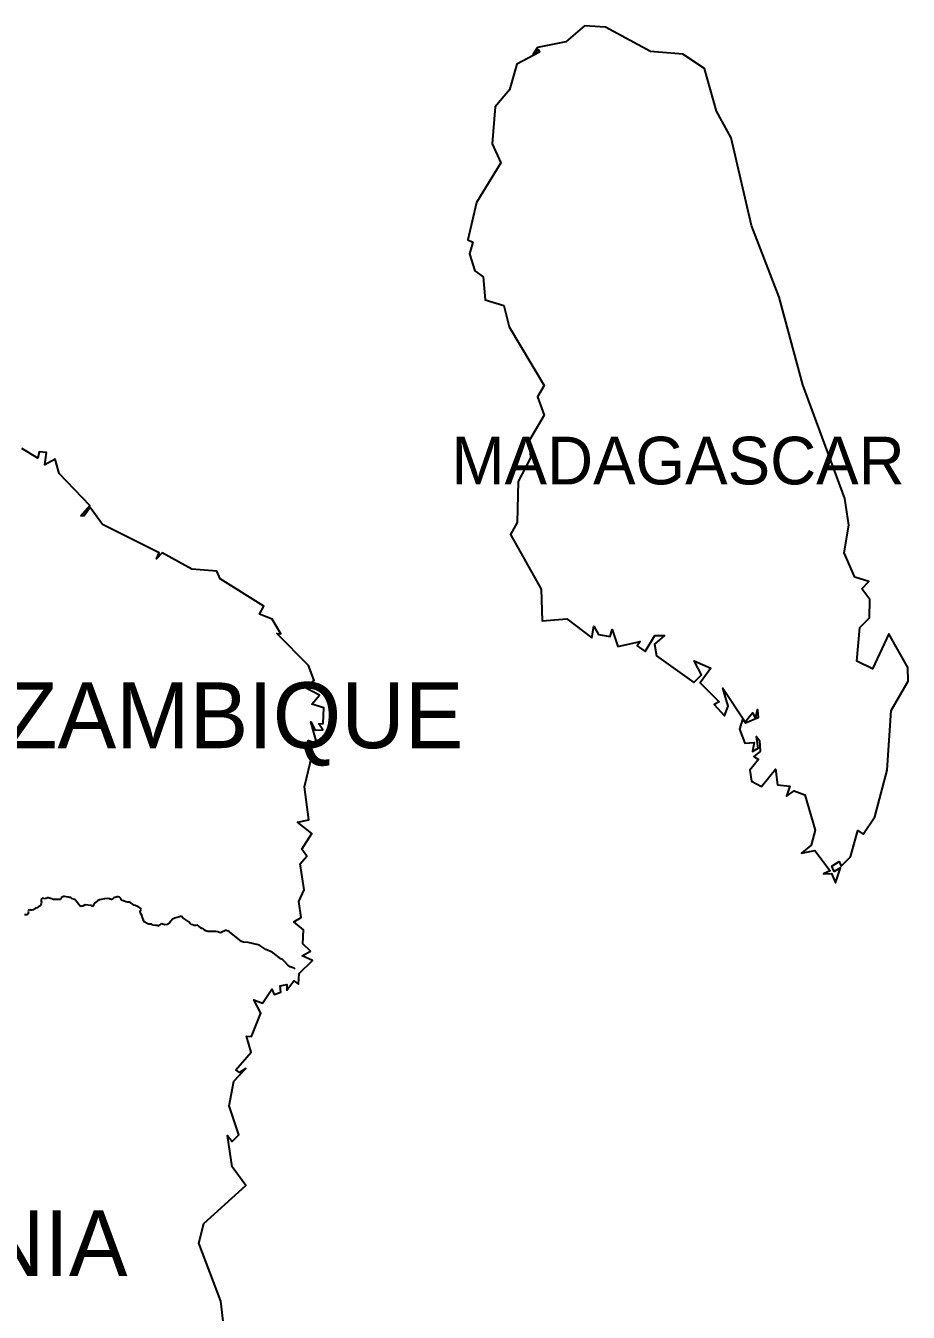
# Model space of a CAD drawing. Header units: metres. Extents: x 0 to 1325, y -1 to 773.
# Drawn here: x 794.7 to 848.3, y 404.5 to 482.7 of the extents above; entities that cross this region are included whole.
import ezdxf
from ezdxf.enums import TextEntityAlignment as Align

# ---------------------------------------------------------------- set-up
doc = ezdxf.new("R2010")
doc.units = ezdxf.units.M

msp = doc.modelspace()

# ---------------------------------------------------------------- linework, layer by layer
at = {"layer": 'CUT'}
msp.add_lwpolyline([(826.21, 460.828), (825.81, 460.138), (826.21, 459.028), (825.31, 457.518), (825.39, 456.428), (824.63, 454.998), (824.58, 452.498), (824.16, 451.768), (826.03, 448.448), (826.08, 446.538), (827.59, 446.648), (829.11, 445.508), (829.22, 446.218), (829.52, 445.698), (830.22, 445.588), (830.35, 445.998), (830.68, 444.978), (832.05, 445.278), (831.86, 445.018), (832.34, 444.678), (832.94, 445.648), (833.53, 445.638), (832.91, 445.108), (833.03, 444.408), (835.3, 442.778), (835.76, 443.248), (835.33, 444.098), (836.34, 443.658), (835.69, 442.758), (836.85, 441.618), (836.53, 441.458), (837.17, 440.758), (837.39, 441.348), (837.06, 442.438), (838.42, 440.398), (838.87, 440.938), (839.05, 440.608), (839.17, 441.138), (839.21, 440.638), (838.44, 440.318), (838.26, 440.528), (838.07, 439.958), (838.4, 439.108), (838.96, 439.148), (838.87, 438.598), (839.22, 438.798), (839.1, 439.498), (839.29, 439.258), (839.34, 438.588), (838.95, 438.288), (839.23, 438.098), (838.71, 437.468), (838.81, 436.788), (839.42, 436.468), (840.27, 437.518), (840.39, 436.568), (841.13, 436.478), (840.94, 435.878), (841.39, 436.198), (842.04, 435.968), (842.68, 433.818), (842.43, 432.898), (841.85, 432.418), (842.65, 432.578), (843.59, 431.338), (843.19, 431.158), (843.67, 431.188), (843.91, 430.618), (844.22, 431.528), (843.82, 431.308), (843.69, 431.618), (844.13, 431.908), (844.25, 431.618), (844.83, 432.198), (845.26, 433.798), (845.59, 433.568), (846.3, 434.618), (847.05, 437.458), (847.3, 441.088), (848.33, 442.858), (848.31, 443.698), (847.15, 445.738), (846.16, 443.618), (845.2, 444.078), (845.39, 446.128), (845.98, 446.708), (845.99, 447.838), (845.51, 448.478), (845.94, 448.928), (845.09, 449.188), (844.43, 450.658), (844.72, 452.338), (844.47, 453.958), (841.93, 460.868), (840.48, 466.198), (838.8, 470.548), (837.58, 475.878), (836.68, 477.498), (835.95, 480.098), (834.64, 480.958), (832.68, 481.128), (829.94, 482.608), (828.66, 482.688), (827.52, 481.708), (825.8, 481.358), (825.54, 480.958), (825.86, 481.218), (825.93, 481.088), (824.55, 480.348), (824.11, 478.798), (823.24, 477.758), (823.06, 475.518), (823.57, 474.358), (822.09, 471.948), (821.58, 469.678), (821.87, 469.538), (821.67, 468.828), (822, 467.798), (822.5, 467.428), (822.63, 466.028), (823.76, 465.698), (824.08, 464.388), (826.21, 460.828)], close=True, dxfattribs=at)
msp.add_lwpolyline([(806.74, 403.638), (806.57, 405.188), (805.23, 408.728), (805.54, 409.908), (808.08, 412.218), (807.25, 413.358), (806.97, 415.268), (807.25, 414.908), (807.67, 415.298), (807.07, 417.068), (807.35, 418.568), (808.08, 419.338), (807.7, 419.098), (807.47, 419.248), (808.41, 420.328), (808.13, 421.288), (808.44, 421.278), (808.99, 422.688), (808.58, 423.498), (809.09, 423.308), (809.67, 424.158), (809.8, 423.838), (810.21, 423.968), (810.17, 424.348), (810.58, 424.438), (810.58, 424.088), (811.01, 424.668), (811.29, 424.458), (811.33, 425.108), (812.13, 425.898), (811.51, 426.178), (812.01, 426.468), (811.55, 426.898), (811.59, 427.758), (811.01, 428.238), (811.44, 428.498), (811.3, 429.488), (811.64, 430.188), (811.38, 431.778), (811.79, 432.238), (811.48, 432.658), (812.1, 433.608), (811.23, 434.308), (811.91, 434.438), (811.66, 436.438), (812.12, 438.388), (811.7, 438.888), (811.9, 439.258), (812.4, 439.098), (812.04, 440.398), (812.3, 439.898), (812.77, 439.908), (812.52, 440.278), (812.79, 440.298), (812.82, 441.248), (812.09, 441.478), (812.57, 442.018), (811.68, 442.488), (812.23, 442.908), (811.89, 443.828), (809.96, 445.758), (810.22, 445.748), (809.69, 446.638), (808.92, 446.938), (809.19, 447.418), (806.52, 449.078), (806.32, 449.548), (804.8, 449.678), (803, 450.668), (802.66, 450.298), (802.83, 450.668), (799.38, 452.378), (798.62, 453.418), (798.27, 452.918), (798.07, 452.908), (798.6, 453.548), (796.74, 455.488), (796.5, 456.358), (795.88, 456.018), (795.98, 456.768), (795.54, 456.798), (795.46, 456.418), (794.47, 456.998)], dxfattribs=at)
at = {"layer": 'SCORE'}
for points in [[(795.48, 429.138), (795.45, 429.108)], [(795.5, 429.158), (795.48, 429.138)], [(795.53, 429.178), (795.5, 429.158)], [(795.56, 429.188), (795.53, 429.178)], [(795.62, 429.218), (795.56, 429.188)], [(795.64, 429.288), (795.62, 429.218)], [(795.65, 429.368), (795.64, 429.288)], [(795.66, 429.578), (795.65, 429.498)], [(795.65, 429.498), (795.67, 429.448)], [(795.67, 429.448), (795.65, 429.368)], [(795.69, 429.648), (795.66, 429.578)], [(795.73, 429.678), (795.69, 429.648)], [(795.89, 429.648), (795.73, 429.678)], [(795.93, 429.658), (795.89, 429.648)], [(795.99, 429.688), (795.93, 429.658)], [(796.03, 429.698), (795.99, 429.688)], [(796.08, 429.698), (796.03, 429.698)], [(796.21, 429.658), (796.08, 429.698)], [(796.33, 429.638), (796.21, 429.658)], [(796.35, 429.628), (796.33, 429.638)], [(796.37, 429.608), (796.35, 429.628)], [(796.39, 429.598), (796.37, 429.608)], [(796.82, 429.598), (796.39, 429.598)], [(796.85, 429.618), (796.82, 429.598)], [(796.87, 429.708), (796.85, 429.618)], [(796.9, 429.728), (796.87, 429.708)], [(796.92, 429.738), (796.9, 429.728)], [(797.01, 429.778), (796.92, 429.738)], [(797.07, 429.788), (797.01, 429.778)], [(797.3, 429.748), (797.07, 429.788)], [(797.36, 429.728), (797.3, 429.748)], [(797.46, 429.718), (797.36, 429.728)], [(797.48, 429.698), (797.46, 429.718)], [(797.5, 429.678), (797.48, 429.698)], [(797.54, 429.648), (797.5, 429.678)], [(797.67, 429.598), (797.54, 429.648)], [(797.72, 429.578), (797.67, 429.598)], [(797.75, 429.548), (797.72, 429.578)], [(797.85, 429.398), (797.75, 429.548)], [(798.02, 429.198), (797.85, 429.398)], [(798.08, 429.178), (798.02, 429.198)], [(798.12, 429.198), (798.08, 429.178)], [(798.19, 429.198), (798.12, 429.198)], [(798.28, 429.258), (798.19, 429.198)], [(798.33, 429.268), (798.28, 429.258)], [(798.67, 429.238), (798.33, 429.268)], [(798.71, 429.228), (798.67, 429.238)], [(798.74, 429.198), (798.71, 429.228)], [(798.8, 429.168), (798.74, 429.198)], [(798.84, 429.278), (798.8, 429.168)], [(798.94, 429.408), (798.84, 429.278)], [(799.07, 429.518), (798.94, 429.408)], [(799.2, 429.578), (799.07, 429.518)], [(799.51, 429.648), (799.2, 429.578)], [(799.68, 429.668), (799.51, 429.648)], [(799.81, 429.648), (799.68, 429.668)], [(799.84, 429.628), (799.81, 429.648)], [(799.87, 429.618), (799.84, 429.628)], [(799.9, 429.598), (799.87, 429.618)], [(799.93, 429.598), (799.9, 429.598)], [(799.98, 429.618), (799.93, 429.598)], [(800.04, 429.688), (799.98, 429.618)], [(800.07, 429.698), (800.04, 429.688)], [(800.26, 429.758), (800.07, 429.698)], [(800.34, 429.758), (800.26, 429.758)], [(800.41, 429.738), (800.34, 429.758)], [(800.43, 429.728), (800.41, 429.738)], [(800.46, 429.698), (800.43, 429.728)], [(800.49, 429.668), (800.46, 429.698)], [(800.51, 429.618), (800.49, 429.668)], [(800.53, 429.568), (800.51, 429.618)], [(800.58, 429.548), (800.53, 429.568)], [(800.66, 429.528), (800.58, 429.548)], [(800.79, 429.458), (800.66, 429.528)], [(800.87, 429.448), (800.79, 429.458)], [(800.99, 429.448), (800.87, 429.448)], [(801.06, 429.428), (800.99, 429.448)], [(801.13, 429.388), (801.06, 429.428)], [(801.3, 429.258), (801.13, 429.388)], [(801.56, 429.148), (801.3, 429.258)], [(801.64, 429.088), (801.56, 429.148)], [(794.78, 428.678), (794.64, 428.678)], [(794.83, 428.698), (794.78, 428.678)], [(794.89, 428.778), (794.83, 428.698)], [(794.89, 428.928), (794.86, 428.858)], [(794.86, 428.858), (794.89, 428.778)], [(794.96, 428.968), (794.89, 428.928)], [(795.03, 428.948), (794.96, 428.968)], [(795.08, 428.948), (795.03, 428.948)], [(795.16, 428.978), (795.08, 428.948)], [(795.29, 429.058), (795.16, 428.978)], [(795.33, 429.078), (795.29, 429.058)], [(795.41, 429.098), (795.33, 429.078)], [(795.45, 429.108), (795.41, 429.098)], [(801.69, 429.048), (801.64, 429.088)], [(801.67, 428.858), (801.69, 428.908)], [(801.69, 428.778), (801.67, 428.858)], [(801.72, 428.998), (801.69, 429.048)], [(801.69, 428.908), (801.71, 428.958)], [(801.78, 428.618), (801.69, 428.778)], [(801.71, 428.958), (801.72, 428.998)], [(801.78, 428.548), (801.78, 428.618)], [(801.81, 428.508), (801.78, 428.548)], [(801.87, 428.338), (801.81, 428.508)], [(803.64, 428.398), (803.44, 428.188)], [(803.77, 428.468), (803.64, 428.398)], [(804.06, 428.538), (803.77, 428.468)], [(804.17, 428.598), (804.06, 428.538)], [(804.26, 428.488), (804.17, 428.598)], [(804.63, 428.238), (804.26, 428.488)], [(801.88, 428.278), (801.87, 428.338)], [(801.9, 428.248), (801.88, 428.278)], [(802.13, 428.118), (801.9, 428.248)], [(802.19, 428.108), (802.13, 428.118)], [(802.34, 428.098), (802.19, 428.108)], [(802.38, 428.088), (802.34, 428.098)], [(802.41, 428.048), (802.38, 428.088)], [(802.62, 428.018), (802.41, 428.048)], [(802.7, 428.018), (802.62, 428.018)], [(802.73, 428.018), (802.7, 428.018)], [(802.73, 428.008), (802.73, 428.018)], [(802.74, 427.998), (802.73, 428.008)], [(802.76, 427.988), (802.74, 427.998)], [(802.79, 427.988), (802.76, 427.988)], [(802.81, 428.038), (802.79, 427.998)], [(802.79, 427.998), (802.79, 427.988)], [(802.82, 428.038), (802.81, 428.038)], [(802.86, 428.048), (802.82, 428.038)], [(802.93, 428.108), (802.86, 428.048)], [(802.98, 428.118), (802.93, 428.108)], [(803.02, 428.108), (802.98, 428.118)], [(803.1, 428.078), (803.02, 428.108)], [(803.14, 428.068), (803.1, 428.078)], [(803.31, 428.088), (803.14, 428.068)], [(803.44, 428.188), (803.31, 428.088)], [(804.71, 428.138), (804.63, 428.238)], [(804.77, 428.088), (804.71, 428.138)], [(804.88, 428.058), (804.77, 428.088)], [(804.95, 428.028), (804.88, 428.058)], [(804.99, 428.018), (804.95, 428.028)], [(805.04, 428.018), (804.99, 428.018)], [(805.12, 428.038), (805.04, 428.018)], [(805.16, 428.038), (805.12, 428.038)], [(805.22, 428.008), (805.16, 428.038)], [(805.37, 427.868), (805.22, 428.008)], [(805.42, 427.838), (805.37, 427.868)], [(805.5, 427.818), (805.42, 427.838)], [(805.56, 427.768), (805.5, 427.818)], [(805.66, 427.688), (805.56, 427.768)], [(805.78, 427.658), (805.66, 427.688)], [(806.27, 427.658), (805.78, 427.658)], [(806.39, 427.628), (806.27, 427.658)], [(806.51, 427.578), (806.39, 427.628)], [(806.59, 427.598), (806.51, 427.578)], [(806.74, 427.678), (806.59, 427.598)], [(806.82, 427.708), (806.74, 427.678)], [(806.92, 427.708), (806.82, 427.708)], [(807.01, 427.678), (806.92, 427.708)], [(807.1, 427.638), (807.01, 427.678)], [(807.82, 427.058), (807.1, 427.638)], [(807.88, 427.028), (807.82, 427.058)], [(807.94, 427.008), (807.88, 427.028)], [(808.22, 426.988), (807.94, 427.008)], [(808.84, 426.848), (808.22, 426.988)], [(808.93, 426.808), (808.84, 426.848)], [(809.3, 426.558), (808.93, 426.808)], [(809.68, 426.398), (809.3, 426.558)], [(809.75, 426.358), (809.68, 426.398)], [(810.21, 425.998), (809.75, 426.358)], [(810.32, 425.958), (810.21, 425.998)], [(810.36, 425.918), (810.32, 425.958)], [(810.43, 425.828), (810.36, 425.918)], [(810.64, 425.608), (810.43, 425.828)], [(810.78, 425.508), (810.64, 425.608)], [(811.02, 425.428), (810.78, 425.508)], [(811.09, 425.368), (811.02, 425.428)]]:
    msp.add_lwpolyline(points, dxfattribs=at)

# ---------------------------------------------------------------- texts
at = {"layer": 'ENGRAVE'}
for s, height, p in [('MADAGASCAR', 2.895, (834.345, 454.822)), ('MOZAMBIQUE', 4, (803.037, 438.795)), ('TANZANIA', 4, (787.679, 406.717))]:
    msp.add_text(s, height=height, dxfattribs=at).set_placement(p, align=Align.CENTER)

doc.saveas('drawing.dxf')
